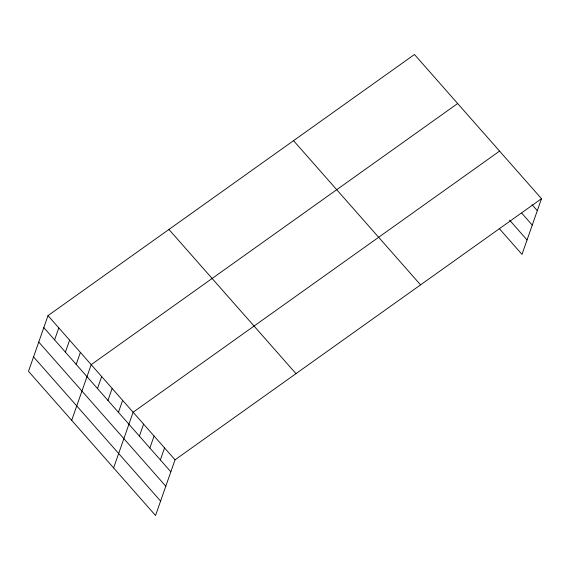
<?xml version="1.0" encoding="UTF-8"?>
<svg xmlns="http://www.w3.org/2000/svg" width="570" height="570" viewBox="0 0 570 570"><rect width="100%" height="100%" fill="white"/><g stroke="black" fill="none" stroke-linecap="round" stroke-linejoin="round"><path stroke-width="0.85" d="M48.001 315.63L28.5 371.312L155.539 515.501L175.04 459.819L541.5 198.688L414.461 54.499L48.001 315.63L175.04 459.819M54.599 339.877L58.795 327.885M65.4 352.132L69.597 340.14M76.195 364.387L80.391 352.395M71.692 420.339L91.193 364.658L457.653 103.526M97.477 388.541L101.674 376.549M107.958 400.432L112.155 388.448M118.439 412.331L122.636 400.339M113.615 467.92L133.116 412.238L499.577 151.107M139.393 436.121L143.597 424.13M149.874 448.013L154.078 436.029M160.355 459.912L164.559 447.92M541.5 198.688L521.999 254.37L499.291 228.599M532.059 204.73L537.303 210.672M521.771 213.201L532.252 225.093M509.58 220.127L527.051 239.949M293.529 140.669L420.567 284.858M168.934 229.454L295.972 373.642M43.804 327.622L170.836 471.803M38.753 342.036L165.792 486.224M33.552 356.891L160.583 501.08"/></g></svg>
